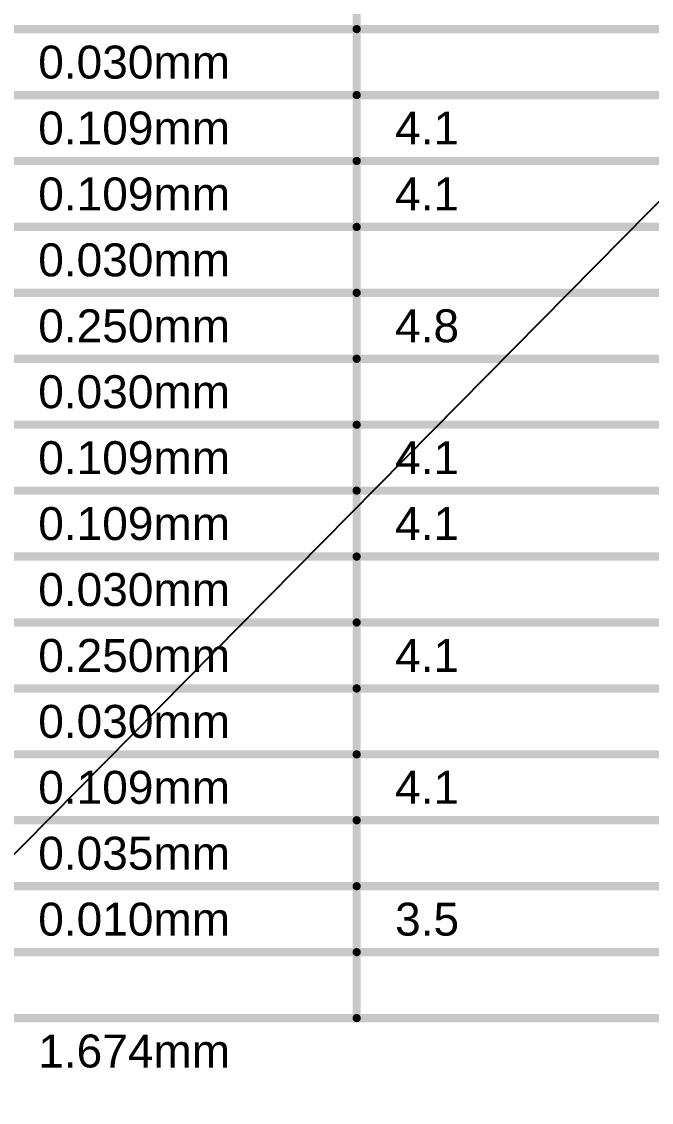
# Model space of a CAD drawing. Header units: inches. Extents: x 0 to 208, y 0 to 213.
# Drawn here: x 2.76 to 3.907, y 5.637 to 7.604 of the extents above; entities that cross this region are included whole.
import ezdxf

# ---------------------------------------------------------------- set-up
doc = ezdxf.new("R2010")
doc.units = ezdxf.units.IN
doc.header["$MEASUREMENT"] = 0
doc.layers.add('Bottom Solder', color=6, linetype='Continuous')
doc.layers.add('Dimensions', color=6, linetype='Continuous')
doc.styles.add('Arial', font='', dxfattribs={"height": 0.2})
doc.styles.get('Arial').set_extended_font_data('Arial')

# ---------------------------------------------------------------- blocks, each defined once
blk = doc.blocks.new('P____PAK_SO_8_B_114')
at = {"layer": 'Bottom Solder'}
blk.add_line((-0.0166, 0.0862), (-209.7035, 207.3644), dxfattribs=at)

msp = doc.modelspace()

# ---------------------------------------------------------------- linework, layer by layer
at = {"layer": 'Dimensions'}
for points in [[(3.3698, 5.79, 0.015, 0.015, 0), (3.3698, 8.43, 0.015, 0.015, 0)], [(2.72, 7.59, 0.015, 0.015, 0), (3.3698, 7.59, 0.015, 0.015, 0)], [(3.3698, 7.59, 0.015, 0.015, 0), (3.9397, 7.59, 0.015, 0.015, 0)], [(2.72, 7.47, 0.015, 0.015, 0), (3.3698, 7.47, 0.015, 0.015, 0)], [(3.3698, 7.47, 0.015, 0.015, 0), (3.9397, 7.47, 0.015, 0.015, 0)], [(2.72, 7.35, 0.015, 0.015, 0), (3.3698, 7.35, 0.015, 0.015, 0)], [(3.3698, 7.35, 0.015, 0.015, 0), (3.9397, 7.35, 0.015, 0.015, 0)], [(2.72, 7.23, 0.015, 0.015, 0), (3.3698, 7.23, 0.015, 0.015, 0)], [(3.3698, 7.23, 0.015, 0.015, 0), (3.9397, 7.23, 0.015, 0.015, 0)], [(2.72, 7.11, 0.015, 0.015, 0), (3.3698, 7.11, 0.015, 0.015, 0)], [(3.3698, 7.11, 0.015, 0.015, 0), (3.9397, 7.11, 0.015, 0.015, 0)], [(2.72, 6.99, 0.015, 0.015, 0), (3.3698, 6.99, 0.015, 0.015, 0)], [(3.3698, 6.99, 0.015, 0.015, 0), (3.9397, 6.99, 0.015, 0.015, 0)], [(2.72, 6.87, 0.015, 0.015, 0), (3.3698, 6.87, 0.015, 0.015, 0)], [(3.3698, 6.87, 0.015, 0.015, 0), (3.9397, 6.87, 0.015, 0.015, 0)], [(2.72, 6.75, 0.015, 0.015, 0), (3.3698, 6.75, 0.015, 0.015, 0)], [(3.3698, 6.75, 0.015, 0.015, 0), (3.9397, 6.75, 0.015, 0.015, 0)], [(2.72, 6.63, 0.015, 0.015, 0), (3.3698, 6.63, 0.015, 0.015, 0)], [(3.3698, 6.63, 0.015, 0.015, 0), (3.9397, 6.63, 0.015, 0.015, 0)], [(2.72, 6.51, 0.015, 0.015, 0), (3.3698, 6.51, 0.015, 0.015, 0)], [(3.3698, 6.51, 0.015, 0.015, 0), (3.9397, 6.51, 0.015, 0.015, 0)], [(2.72, 6.39, 0.015, 0.015, 0), (3.3698, 6.39, 0.015, 0.015, 0)], [(3.3698, 6.39, 0.015, 0.015, 0), (3.9397, 6.39, 0.015, 0.015, 0)], [(2.72, 6.27, 0.015, 0.015, 0), (3.3698, 6.27, 0.015, 0.015, 0)], [(3.3698, 6.27, 0.015, 0.015, 0), (3.9397, 6.27, 0.015, 0.015, 0)], [(2.72, 6.15, 0.015, 0.015, 0), (3.3698, 6.15, 0.015, 0.015, 0)], [(3.3698, 6.15, 0.015, 0.015, 0), (3.9397, 6.15, 0.015, 0.015, 0)], [(2.72, 6.03, 0.015, 0.015, 0), (3.3698, 6.03, 0.015, 0.015, 0)], [(3.3698, 6.03, 0.015, 0.015, 0), (3.9397, 6.03, 0.015, 0.015, 0)], [(2.72, 5.91, 0.015, 0.015, 0), (3.3698, 5.91, 0.015, 0.015, 0)], [(3.3698, 5.91, 0.015, 0.015, 0), (3.9397, 5.91, 0.015, 0.015, 0)], [(2.72, 5.79, 0.015, 0.015, 0), (3.3698, 5.79, 0.015, 0.015, 0)], [(3.3698, 5.79, 0.015, 0.015, 0), (3.9397, 5.79, 0.015, 0.015, 0)]]:
    msp.add_lwpolyline(points, format="xyseb", dxfattribs=at)
for points in [[(3.3661, 7.59, 0.0075, 0.0075, 1), (3.3736, 7.59, 0.0075, 0.0075, 1)], [(3.3661, 7.59, 0.0075, 0.0075, 1), (3.3736, 7.59, 0.0075, 0.0075, 1)], [(3.3661, 7.47, 0.0075, 0.0075, 1), (3.3736, 7.47, 0.0075, 0.0075, 1)], [(3.3661, 7.47, 0.0075, 0.0075, 1), (3.3736, 7.47, 0.0075, 0.0075, 1)], [(3.3661, 7.35, 0.0075, 0.0075, 1), (3.3736, 7.35, 0.0075, 0.0075, 1)], [(3.3661, 7.35, 0.0075, 0.0075, 1), (3.3736, 7.35, 0.0075, 0.0075, 1)], [(3.3661, 7.23, 0.0075, 0.0075, 1), (3.3736, 7.23, 0.0075, 0.0075, 1)], [(3.3661, 7.23, 0.0075, 0.0075, 1), (3.3736, 7.23, 0.0075, 0.0075, 1)], [(3.3661, 7.11, 0.0075, 0.0075, 1), (3.3736, 7.11, 0.0075, 0.0075, 1)], [(3.3661, 7.11, 0.0075, 0.0075, 1), (3.3736, 7.11, 0.0075, 0.0075, 1)], [(3.3661, 6.99, 0.0075, 0.0075, 1), (3.3736, 6.99, 0.0075, 0.0075, 1)], [(3.3661, 6.99, 0.0075, 0.0075, 1), (3.3736, 6.99, 0.0075, 0.0075, 1)], [(3.3661, 6.87, 0.0075, 0.0075, 1), (3.3736, 6.87, 0.0075, 0.0075, 1)], [(3.3661, 6.87, 0.0075, 0.0075, 1), (3.3736, 6.87, 0.0075, 0.0075, 1)], [(3.3661, 6.75, 0.0075, 0.0075, 1), (3.3736, 6.75, 0.0075, 0.0075, 1)], [(3.3661, 6.75, 0.0075, 0.0075, 1), (3.3736, 6.75, 0.0075, 0.0075, 1)], [(3.3661, 6.63, 0.0075, 0.0075, 1), (3.3736, 6.63, 0.0075, 0.0075, 1)], [(3.3661, 6.63, 0.0075, 0.0075, 1), (3.3736, 6.63, 0.0075, 0.0075, 1)], [(3.3661, 6.51, 0.0075, 0.0075, 1), (3.3736, 6.51, 0.0075, 0.0075, 1)], [(3.3661, 6.51, 0.0075, 0.0075, 1), (3.3736, 6.51, 0.0075, 0.0075, 1)], [(3.3661, 6.39, 0.0075, 0.0075, 1), (3.3736, 6.39, 0.0075, 0.0075, 1)], [(3.3661, 6.39, 0.0075, 0.0075, 1), (3.3736, 6.39, 0.0075, 0.0075, 1)], [(3.3661, 6.27, 0.0075, 0.0075, 1), (3.3736, 6.27, 0.0075, 0.0075, 1)], [(3.3661, 6.27, 0.0075, 0.0075, 1), (3.3736, 6.27, 0.0075, 0.0075, 1)], [(3.3661, 6.15, 0.0075, 0.0075, 1), (3.3736, 6.15, 0.0075, 0.0075, 1)], [(3.3661, 6.15, 0.0075, 0.0075, 1), (3.3736, 6.15, 0.0075, 0.0075, 1)], [(3.3661, 6.03, 0.0075, 0.0075, 1), (3.3736, 6.03, 0.0075, 0.0075, 1)], [(3.3661, 6.03, 0.0075, 0.0075, 1), (3.3736, 6.03, 0.0075, 0.0075, 1)], [(3.3661, 5.91, 0.0075, 0.0075, 1), (3.3736, 5.91, 0.0075, 0.0075, 1)], [(3.3661, 5.91, 0.0075, 0.0075, 1), (3.3736, 5.91, 0.0075, 0.0075, 1)], [(3.3661, 5.79, 0.0075, 0.0075, 1), (3.3736, 5.79, 0.0075, 0.0075, 1)], [(3.3661, 5.79, 0.0075, 0.0075, 1), (3.3736, 5.79, 0.0075, 0.0075, 1)], [(3.3661, 5.79, 0.0075, 0.0075, 1), (3.3736, 5.79, 0.0075, 0.0075, 1)]]:
    msp.add_lwpolyline(points, format="xyseb", close=True, dxfattribs=at)

# ---------------------------------------------------------------- block references
at = {"rotation": 270}
msp.add_blockref('P____PAK_SO_8_B_114', (0.165, 3.548), dxfattribs=at)

# ---------------------------------------------------------------- texts
at = {"layer": 'Dimensions', "style": 'Arial'}
for s, p in [('0.030mm', (2.79, 7.5)), ('0.109mm', (2.79, 7.38)), ('4.1', (3.4398, 7.38)), ('0.109mm', (2.79, 7.26)), ('4.1', (3.4398, 7.26)), ('0.030mm', (2.79, 7.14)), ('0.250mm', (2.79, 7.02)), ('4.8', (3.4398, 7.02)), ('0.030mm', (2.79, 6.9)), ('0.109mm', (2.79, 6.78)), ('4.1', (3.4398, 6.78)), ('0.109mm', (2.79, 6.66)), ('4.1', (3.4398, 6.66)), ('0.030mm', (2.79, 6.54)), ('0.250mm', (2.79, 6.42)), ('4.1', (3.4398, 6.42)), ('0.030mm', (2.79, 6.3)), ('0.109mm', (2.79, 6.18)), ('4.1', (3.4398, 6.18)), ('0.035mm', (2.79, 6.06)), ('0.010mm', (2.79, 5.94)), ('3.5', (3.4398, 5.94)), ('1.674mm', (2.79, 5.7))]:
    msp.add_text(s, height=0.06, dxfattribs=at).set_placement(p)

doc.saveas('drawing.dxf')
